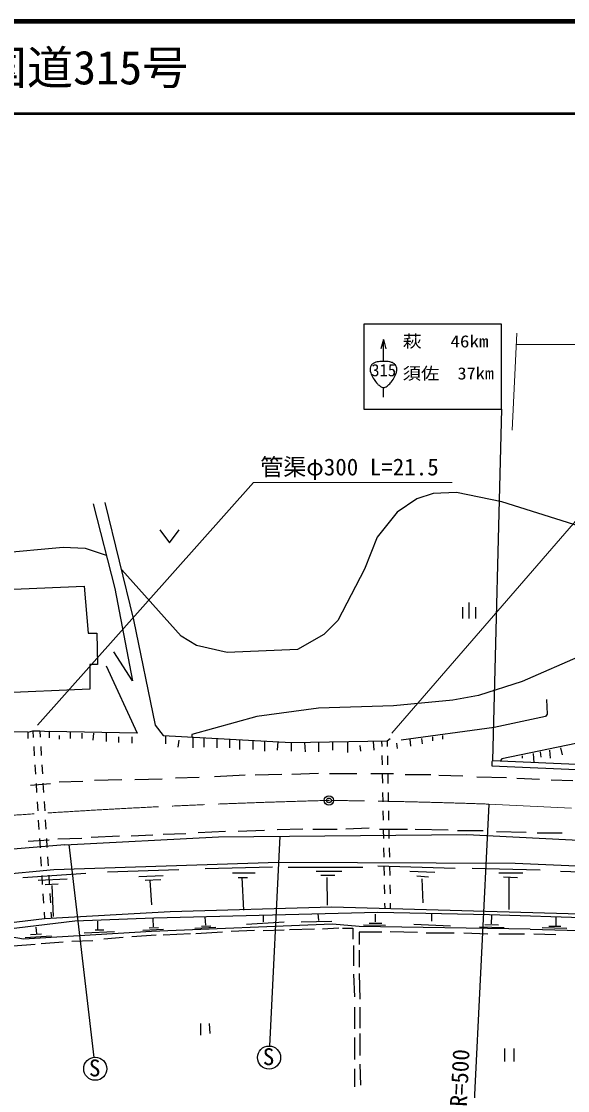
# Model space of a CAD drawing. Units: millimetres, scale not verified. Extents: x 40000 to 680000, y 20000 to 380000.
# Drawn here: x 231124 to 290360, y 264048 to 380000 of the extents above; entities that cross this region are included whole.
import ezdxf
from ezdxf.enums import TextEntityAlignment as Align

# ---------------------------------------------------------------- set-up
doc = ezdxf.new("R2010")
doc.units = ezdxf.units.MM
doc.header["$LTSCALE"] = 1000
doc.header["$PDMODE"] = 32
doc.header["$PDSIZE"] = 500
doc.linetypes.add('CHAIN', pattern=[18.5, 12, -1.5, 3.5, -1.5])
for name, color, linetype, lineweight in [('M-BGD', 7, 'Continuous', 25), ('M-BMK', 2, 'CHAIN', 13), ('M-BMK-SRVR', 3, 'Continuous', 25), ('M-STR-HTXT', 7, 'Continuous', 13), ('M-STR-STRC', 7, 'Continuous', 25), ('M-TTL', 2, 'Continuous', 140), ('M-TTL-LINE', 7, 'Continuous', 50)]:
    doc.layers.add(name, color=color, linetype=linetype, lineweight=lineweight)
doc.layers.add('M-TTL-TXT', color=7, linetype='Continuous')
doc.styles.add('ＭＳ ゴシック', font='')
doc.styles.get('ＭＳ ゴシック').set_extended_font_data('MS Gothic')

msp = doc.modelspace()

# ---------------------------------------------------------------- linework, layer by layer
at = {"layer": 'M-BGD'}
for p, q in [((274008, 328225), (271891, 326785)), ((275786, 328817), (274008, 328225)), ((278326, 328902), (275786, 328817)), ((283236, 327886), (278326, 328902)), ((238902, 327694), (241242, 318488)), ((240163, 327842), (243274, 315101)), ((297037, 323568), (283236, 327886)), ((271891, 326785), (269690, 324076)), ((246122, 324864), (247172, 323464)), ((247172, 323464), (248222, 324864)), ((269690, 324076), (268335, 320605)), ((221006, 321621), (235654, 322975)), ((235654, 322975), (238024, 322891)), ((238024, 322891), (240325, 322097)), ((248438, 313323), (242004, 320520)), ((268335, 320605), (265456, 315017)), ((225324, 318234), (237940, 318742)), ((237940, 318742), (238363, 313662)), ((241242, 318488), (243189, 308497)), ((279696, 315239), (279696, 316989)), ((278996, 315239), (278996, 316464)), ((280396, 315239), (280396, 316464)), ((243274, 315101), (245644, 303671)), ((265456, 315017), (263932, 313493)), ((238363, 313662), (239294, 313662)), ((239294, 313662), (239379, 310275)), ((250132, 312307), (248438, 313323)), ((263932, 313493), (261054, 311884)), ((253434, 311545), (250132, 312307)), ((243189, 308497), (241157, 311630)), ((261054, 311884), (253434, 311545)), ((292042, 311291), (285438, 308413)), ((239379, 310275), (238532, 310275)), ((238532, 310275), (238532, 307566)), ((240310, 310106), (243697, 302825)), ((238532, 307566), (213556, 306550)), ((285438, 308413), (280696, 306889)), ((277902, 306381), (271468, 305788)), ((280696, 306889), (277902, 306381)), ((288062, 306465), (288147, 304857)), ((263340, 305534), (256651, 304603)), ((271468, 305788), (263340, 305534)), ((256651, 304603), (249624, 302655)), ((287978, 304603), (282390, 303417)), ((288147, 304857), (287978, 304603)), ((231844, 302909), (213302, 303163)), ((231844, 302909), (232352, 303079)), ((231844, 302232), (231844, 302909)), ((232352, 303079), (233114, 303079)), ((232356, 303079), (232401, 302358)), ((233114, 303079), (233157, 302379)), ((233114, 303079), (234130, 302994)), ((243697, 302825), (234130, 302994)), ((234130, 302994), (234130, 302317)), ((236416, 302909), (236416, 302232)), ((237686, 302825), (237686, 302232)), ((238956, 302825), (238871, 302063)), ((240310, 302825), (240310, 301893)), ((245644, 303671), (246491, 302571)), ((249624, 302655), (249624, 302401)), ((282390, 303417), (272314, 302063)), ((235230, 302571), (235230, 302147)), ((241665, 302401), (241665, 301809)), ((243104, 302401), (243104, 301724)), ((246491, 302571), (260376, 301809)), ((246745, 302571), (246745, 301639)), ((248184, 302063), (248100, 301301)), ((249624, 302401), (249708, 302317)), ((249708, 302317), (249708, 301216)), ((250894, 302232), (250894, 301301)), ((252333, 302147), (252333, 301216)), ((253688, 302147), (253688, 301216)), ((254788, 302063), (254788, 301047)), ((256228, 301978), (256228, 301047)), ((257498, 301893), (257498, 300877)), ((258937, 301893), (258852, 300962)), ((260376, 301809), (270790, 301978)), ((260376, 301809), (260376, 300877)), ((261816, 301809), (261900, 300793)), ((263340, 301809), (263340, 300793)), ((264864, 301809), (264864, 300962)), ((266472, 301809), (266472, 300708)), ((269266, 301893), (269351, 300962)), ((270188, 301968), (270199, 301373)), ((270790, 301978), (271129, 302232)), ((270790, 301978), (270802, 301369)), ((271806, 301724), (271891, 301131)), ((273246, 302147), (273330, 301385)), ((274516, 302232), (274600, 301639)), ((275701, 302401), (275701, 301978)), ((276802, 302571), (276802, 302147)), ((292296, 301893), (283236, 300031)), ((232463, 301360), (232525, 300362)), ((233219, 301381), (233281, 300383)), ((267827, 301470), (267912, 300877)), ((270218, 300373), (270237, 299373)), ((270821, 300369), (270839, 299370)), ((285438, 300369), (285438, 300115)), ((286623, 300623), (286708, 299607)), ((287385, 300793), (287470, 300200)), ((288401, 300962), (288486, 300115)), ((289586, 301216), (289756, 300454)), ((232587, 299364), (232649, 298366)), ((233343, 299385), (233405, 298387)), ((282220, 299861), (282136, 299692)), ((282136, 299692), (282136, 299269)), ((282136, 299269), (341148, 296729)), ((282220, 299861), (340302, 297237)), ((283236, 300031), (283067, 299861)), ((250386, 297999), (247846, 297914)), ((255381, 298253), (252079, 298083)), ((259360, 298337), (256482, 298253)), ((263340, 298422), (260461, 298337)), ((264525, 298422), (267488, 298422)), ((269012, 298422), (271468, 298422)), ((270256, 298373), (270274, 297374)), ((270858, 298370), (270877, 297370)), ((272738, 298337), (275532, 298337)), ((276378, 298253), (279003, 298168)), ((280527, 298083), (283744, 297999)), ((234299, 297321), (232098, 297152)), ((232710, 297368), (232772, 296370)), ((233467, 297389), (233528, 296391)), ((237770, 297575), (235230, 297491)), ((242004, 297745), (239040, 297660)), ((246406, 297829), (243443, 297745)), ((284845, 297914), (287300, 297829)), ((288570, 297745), (290941, 297660)), ((270293, 296374), (270312, 295374)), ((270896, 296370), (270915, 295370)), ((232834, 295372), (232896, 294373)), ((233590, 295393), (233652, 294395)), ((281817, 295115), (279697, 252190)), ((232958, 293375), (233020, 292377)), ((233714, 293396), (233776, 292398)), ((270331, 294374), (270350, 293374)), ((270934, 294371), (270953, 293371)), ((257498, 292241), (254619, 292157)), ((261646, 292411), (258852, 292326)), ((262747, 292411), (265372, 292411)), ((268843, 292495), (266303, 292411)), ((269944, 292411), (272992, 292411)), ((270369, 292375), (270387, 291375)), ((270971, 292371), (270990, 291371)), ((273838, 292411), (277394, 292326)), ((278410, 292241), (281204, 292241)), ((234130, 291225), (231844, 291056)), ((233082, 291379), (233144, 290381)), ((233838, 291400), (233900, 290402)), ((237686, 291395), (235061, 291310)), ((235823, 290717), (252502, 291564)), ((241750, 291649), (238702, 291479)), ((245390, 291733), (243020, 291649)), ((248946, 291903), (246491, 291818)), ((253264, 292157), (250301, 291987)), ((252502, 291564), (279426, 291818)), ((259140, 291627), (258035, 268883)), ((279426, 291818), (335984, 289024)), ((282644, 292157), (285861, 292072)), ((287046, 291987), (289756, 291987)), ((235823, 290717), (216434, 289024)), ((236279, 290740), (238980, 267655)), ((270406, 290375), (270425, 289375)), ((271009, 290371), (271028, 289371)), ((233206, 289383), (233268, 288385)), ((233962, 289404), (234024, 288406)), ((259022, 288770), (234638, 288008)), ((284676, 288685), (259022, 288770)), ((234638, 288008), (203311, 284960)), ((238109, 287585), (231285, 287139)), ((248184, 288008), (240480, 287754)), ((258344, 288262), (251063, 288093)), ((254026, 287669), (256482, 287669)), ((260038, 288262), (268166, 288262)), ((263086, 287839), (265880, 287839)), ((269774, 288431), (278156, 288177)), ((270444, 288375), (270463, 287375)), ((271047, 288372), (271066, 287372)), ((273246, 287839), (275955, 287754)), ((280019, 288177), (287385, 288008)), ((282898, 287669), (285522, 287669)), ((308213, 287669), (284676, 288685)), ((289586, 287839), (297460, 287585)), ((236077, 286992), (232944, 286823)), ((233329, 287387), (233391, 286389)), ((235123, 286445), (233695, 286375)), ((234085, 287408), (234147, 286410)), ((246491, 287331), (243866, 287246)), ((246237, 286907), (244544, 286823)), ((245052, 286823), (245221, 284198)), ((254619, 287161), (255635, 287161)), ((255042, 287161), (255212, 283605)), ((263594, 287415), (265118, 287415)), ((264264, 287165), (264270, 284158)), ((274008, 287331), (275278, 287246)), ((274569, 287026), (274653, 284402)), ((283406, 287246), (284930, 287161)), ((283998, 287161), (283998, 283698)), ((233453, 285391), (233515, 284393)), ((234209, 285412), (234271, 284414)), ((234414, 286277), (234556, 282927)), ((270482, 286376), (270500, 285376)), ((271084, 286372), (271103, 285372)), ((270519, 284376), (270531, 283781)), ((271122, 284372), (271134, 283764)), ((233577, 283395), (233622, 282674)), ((247253, 283436), (233622, 282674)), ((234333, 283416), (234376, 282716)), ((269774, 283351), (245475, 282759)), ((264779, 283944), (247253, 283436)), ((257328, 283097), (257328, 282335)), ((263255, 283267), (263340, 282505)), ((333359, 281997), (264779, 283944)), ((269499, 283193), (269478, 282335)), ((281882, 283097), (269774, 283351)), ((275616, 283182), (275616, 282420)), ((326586, 281658), (281882, 283097)), ((282094, 283020), (282063, 282143)), ((233622, 282674), (190272, 277425)), ((236924, 282420), (190526, 276917)), ((232693, 281766), (232754, 281045)), ((245475, 282759), (236924, 282420)), ((239379, 282420), (239379, 281489)), ((264864, 282081), (245221, 281319)), ((245464, 281805), (245407, 282672)), ((249946, 281661), (252216, 281767)), ((250660, 281897), (251659, 281928)), ((251128, 282006), (251071, 282872)), ((255550, 282081), (259614, 282335)), ((261477, 282335), (264779, 282420)), ((267742, 281827), (264864, 282081)), ((286284, 281573), (267742, 281827)), ((268209, 282038), (270621, 281997)), ((268847, 282221), (270201, 282221)), ((273669, 282081), (277648, 281912)), ((280811, 281792), (283463, 281722)), ((281380, 282057), (282858, 282018)), ((289610, 281833), (288340, 281833)), ((289078, 282843), (289078, 281912)), ((231336, 280473), (229896, 280727)), ((245221, 281319), (231336, 280473)), ((231535, 280641), (234380, 280847)), ((233294, 281016), (232109, 280932)), ((237939, 281146), (241223, 281302)), ((239125, 281489), (240056, 281489)), ((242173, 280642), (240056, 280473)), ((245729, 280896), (243104, 280727)), ((244282, 281461), (246552, 281566)), ((244996, 281696), (245995, 281727)), ((249454, 281065), (246491, 280896)), ((252926, 281235), (250047, 281065)), ((256397, 281404), (253857, 281319)), ((257328, 281404), (259614, 281489)), ((262916, 281573), (260207, 281489)), ((265541, 281658), (263763, 281573)), ((265964, 281658), (267065, 281658)), ((267065, 281658), (267065, 280473)), ((270198, 281235), (267742, 281235)), ((267742, 281235), (267742, 279880)), ((271129, 281319), (274092, 281235)), ((275024, 281150), (278072, 281150)), ((279088, 281150), (281712, 281065)), ((282898, 281065), (285692, 281065)), ((286284, 281573), (297460, 281235)), ((286708, 281065), (289078, 280981)), ((290288, 281622), (287605, 281684)), ((232606, 279880), (230235, 279711)), ((235654, 280134), (233283, 279965)), ((238871, 280303), (236585, 280219)), ((267150, 279795), (267150, 277594)), ((267742, 279287), (267742, 277425)), ((267150, 276663), (267234, 274207)), ((267742, 276747), (267827, 273953)), ((267234, 273107), (267234, 270736)), ((267827, 273107), (267827, 270821)), ((250555, 271329), (250555, 270059)), ((251486, 271329), (251571, 270228)), ((267827, 270228), (267827, 267857)), ((267234, 269805), (267234, 267434)), ((283502, 268622), (283502, 267222)), ((284552, 267222), (284552, 268622)), ((267827, 266926), (267912, 264640)), ((267234, 266418), (267234, 264471))]:
    msp.add_line(p, q, dxfattribs=at)
for centre in [(257987, 267634), (239129, 266413)]:
    msp.add_circle(centre, 1250, dxfattribs=at)
at = {"layer": 'M-BMK'}
msp.add_line((364708, 291070), (281817, 295115), dxfattribs=at)
for centre, radius, start, end in [((284469, -495443), 791213, 91.44828, 94.49573), ((257058, -399074), 694631, 87.95738, 89.38851)]:
    msp.add_arc(centre, radius, start, end, dxfattribs=at)
at = {"layer": 'M-BMK-SRVR'}
msp.add_circle((264471, 295517), 500, dxfattribs=at)
msp.add_point((264471, 295517), dxfattribs=at)
at = {"layer": 'M-STR-HTXT'}
for p, q in [((284845, 346174), (284337, 335675)), ((284787, 344966), (340725, 344966)), ((256312, 330003), (232887, 303675)), ((256312, 330003), (277842, 330003)), ((292888, 327717), (271298, 302825))]:
    msp.add_line(p, q, dxfattribs=at)
at = {"layer": 'M-STR-STRC'}
for p, q in [((283176, 347154), (268275, 347154)), ((268275, 347154), (268275, 337957)), ((283176, 337957), (283176, 347154)), ((270385, 345489), (270117, 344489)), ((270385, 343111), (270385, 345489)), ((270385, 345489), (270653, 344489)), ((270385, 339238), (270385, 340299)), ((268275, 337957), (283176, 337957)), ((283176, 337957), (282220, 299861))]:
    msp.add_line(p, q, dxfattribs=at)
msp.add_open_spline([(269995, 343103), (270281, 343134), (270445, 343125), (270732, 343111), (270873, 343104), (270953, 343102), (271089, 343071), (271237, 343038), (271324, 343021), (271454, 342944), (271558, 342883), (271614, 342836), (271684, 342738), (271767, 342623), (271802, 342544), (271827, 342405), (271852, 342267), (271836, 342185), (271811, 342048), (271781, 341881), (271745, 341790), (271676, 341635), (271562, 341378), (271482, 341239), (271319, 341008), (271199, 340838), (271125, 340744), (270970, 340604), (270830, 340477), (270749, 340399), (270574, 340326), (270524, 340306), (270492, 340305), (270439, 340302), (270352, 340298), (270299, 340289), (270217, 340318), (270078, 340367), (270018, 340436), (269907, 340532), (269793, 340632), (269742, 340701), (269646, 340818), (269493, 341005), (269405, 341110), (269281, 341318), (269152, 341533), (269078, 341658), (269003, 341897), (268963, 342026), (268953, 342103), (268948, 342238), (268943, 342353), (268934, 342423), (268971, 342531), (269015, 342658), (269066, 342723), (269162, 342817), (269248, 342902), (269311, 342938), (269424, 342984), (269635, 343069), (269768, 343078), (269995, 343103)], degree=3, knots=[0, 0, 0, 0, 1, 1, 1, 2, 2, 2, 3, 3, 3, 4, 4, 4, 5, 5, 5, 6, 6, 6, 7, 7, 7, 8, 8, 8, 9, 9, 9, 10, 10, 10, 11, 11, 11, 12, 12, 12, 13, 13, 13, 14, 14, 14, 15, 15, 15, 16, 16, 16, 17, 17, 17, 18, 18, 18, 19, 19, 19, 20, 20, 20, 21, 21, 21, 21], dxfattribs=at)
at = {"layer": 'M-TTL'}
msp.add_line((680000, 380000), (40000, 380000), dxfattribs=at)
at = {"layer": 'M-TTL-LINE'}
msp.add_line((40000, 370000), (680000, 370000), dxfattribs=at)

# ---------------------------------------------------------------- texts
at = {"layer": 'M-BGD', "style": 'ＭＳ ゴシック'}
for p in [(257309, 266261), (238450, 265040)]:
    msp.add_text('S', height=1833, dxfattribs=at).set_placement(p, align=Align.BOTTOM_LEFT)
msp.add_text('R=500', height=1833, rotation=87.173, dxfattribs=at).set_placement((279971, 262245), align=Align.BOTTOM_LEFT)
at = {"layer": 'M-STR-HTXT', "style": 'ＭＳ ゴシック'}
msp.add_text('管渠φ300 L=21.5', height=1833, dxfattribs=at).set_placement((257020, 330212), align=Align.BOTTOM_LEFT)
at = {"layer": 'M-STR-STRC', "style": 'ＭＳ ゴシック'}
for s, width, p in [('萩 \u300046km', 1.15, (272478, 344246)), ('須佐\u300037km', 1.1, (272478, 340769))]:
    msp.add_text(s, height=1320, dxfattribs=dict(at, width=width)).set_placement(p, align=Align.BOTTOM_LEFT)
msp.add_text('315', height=1320, dxfattribs=at).set_placement((269065, 341117), align=Align.BOTTOM_LEFT)
at = {"layer": 'M-TTL-TXT', "style": 'ＭＳ ゴシック'}
msp.add_text('一般国道315号', height=3666, dxfattribs=at).set_placement((216734, 375000), align=Align.MIDDLE_LEFT)

doc.saveas('drawing.dxf')
